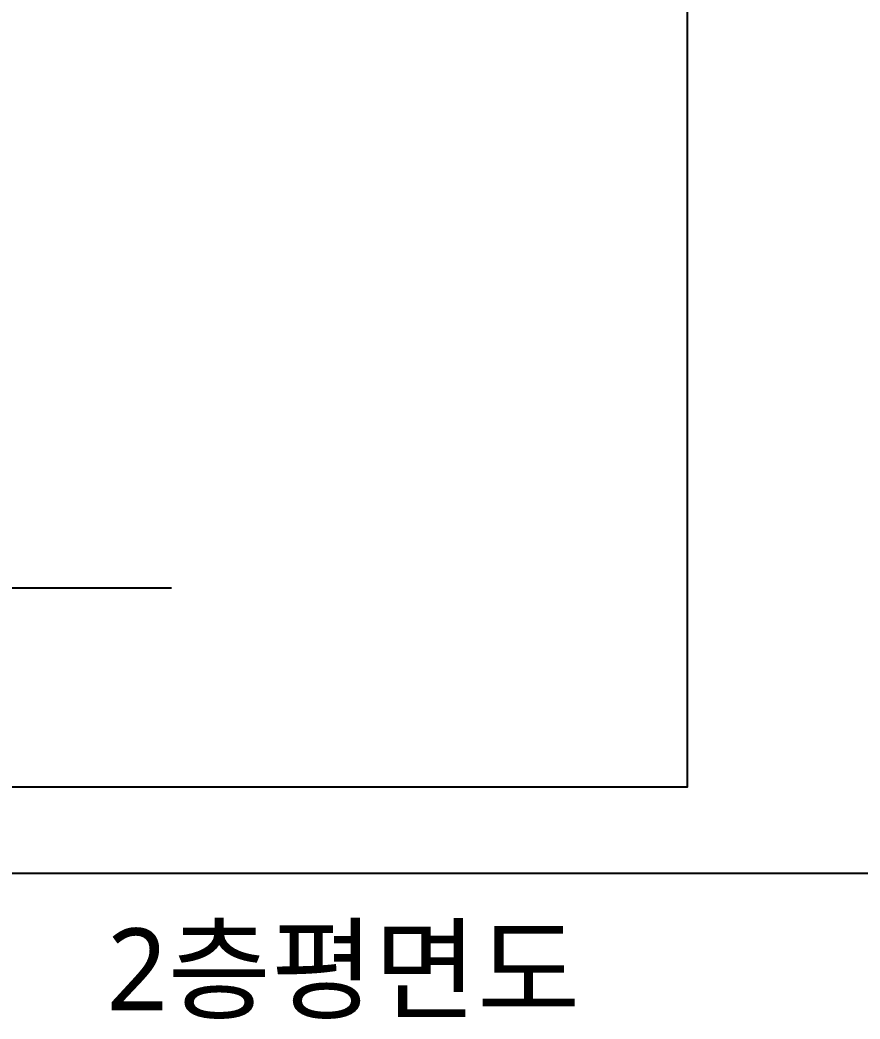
# Model space of a CAD drawing. Header units: millimetres. Extents: x -168200 to 672800, y -7409 to 118800.
# Drawn here: x 282413 to 323310, y -7086 to 41530 of the extents above; entities that cross this region are included whole.
import ezdxf
from ezdxf.enums import TextEntityAlignment as Align
from ezdxf.xclip import XClip

# ---------------------------------------------------------------- set-up
doc = ezdxf.new("R2010")
doc.units = ezdxf.units.MM
doc.header["$LTSCALE"] = 200
doc.header["$XCLIPFRAME"] = 0
doc.linetypes.add('CENTER', pattern=[50.8, 31.75, -6.35, 6.35, -6.35])
doc.layers.get('DEFPOINTS').update_dxf_attribs({"color": 137})
doc.layers.add('WALL-D', color=3, linetype='Continuous')
doc.layers.add('중심선', color=252, linetype='CENTER')
doc.styles.get("Standard").update_dxf_attribs({"font": 'malgun.ttf'})

# ---------------------------------------------------------------- blocks, each defined once
blk = doc.blocks.new('I-Center 3층 평면도')
at = {"layer": '중심선', "ltscale": 200}
blk.add_line((-109508, 0), (9087, 0), dxfattribs=at)
blk = doc.blocks.new('sheet-line')
at = {"layer": 'DEFPOINTS'}
blk.add_lwpolyline([(168200, -356400), (0, -356400), (0, -237600), (168200, -237600)], close=True, dxfattribs=at)

msp = doc.modelspace()

# ---------------------------------------------------------------- linework, layer by layer
at = {"layer": 'DEFPOINTS'}
msp.add_lwpolyline([(177500, 114600), (314900, 114600), (314900, 4200), (177500, 4200)], close=True, dxfattribs=at)

# ---------------------------------------------------------------- block references
ref = msp.add_blockref('I-Center 3층 평면도', (280700, 13900))
XClip(ref).set_block_clipping_path([(-103200.0000000003, -9668.8009418729), (34200, 100522.8029125887)])
at = {"layer": 'WALL-D'}
msp.add_blockref('sheet-line', (168200, 356400), dxfattribs=at)

# ---------------------------------------------------------------- texts
at = {"layer": 'DEFPOINTS'}
msp.add_text('2층평면도', height=4000, dxfattribs=at).set_placement((298159.9, -4671.8), align=Align.MIDDLE_CENTER)

doc.saveas('drawing.dxf')
